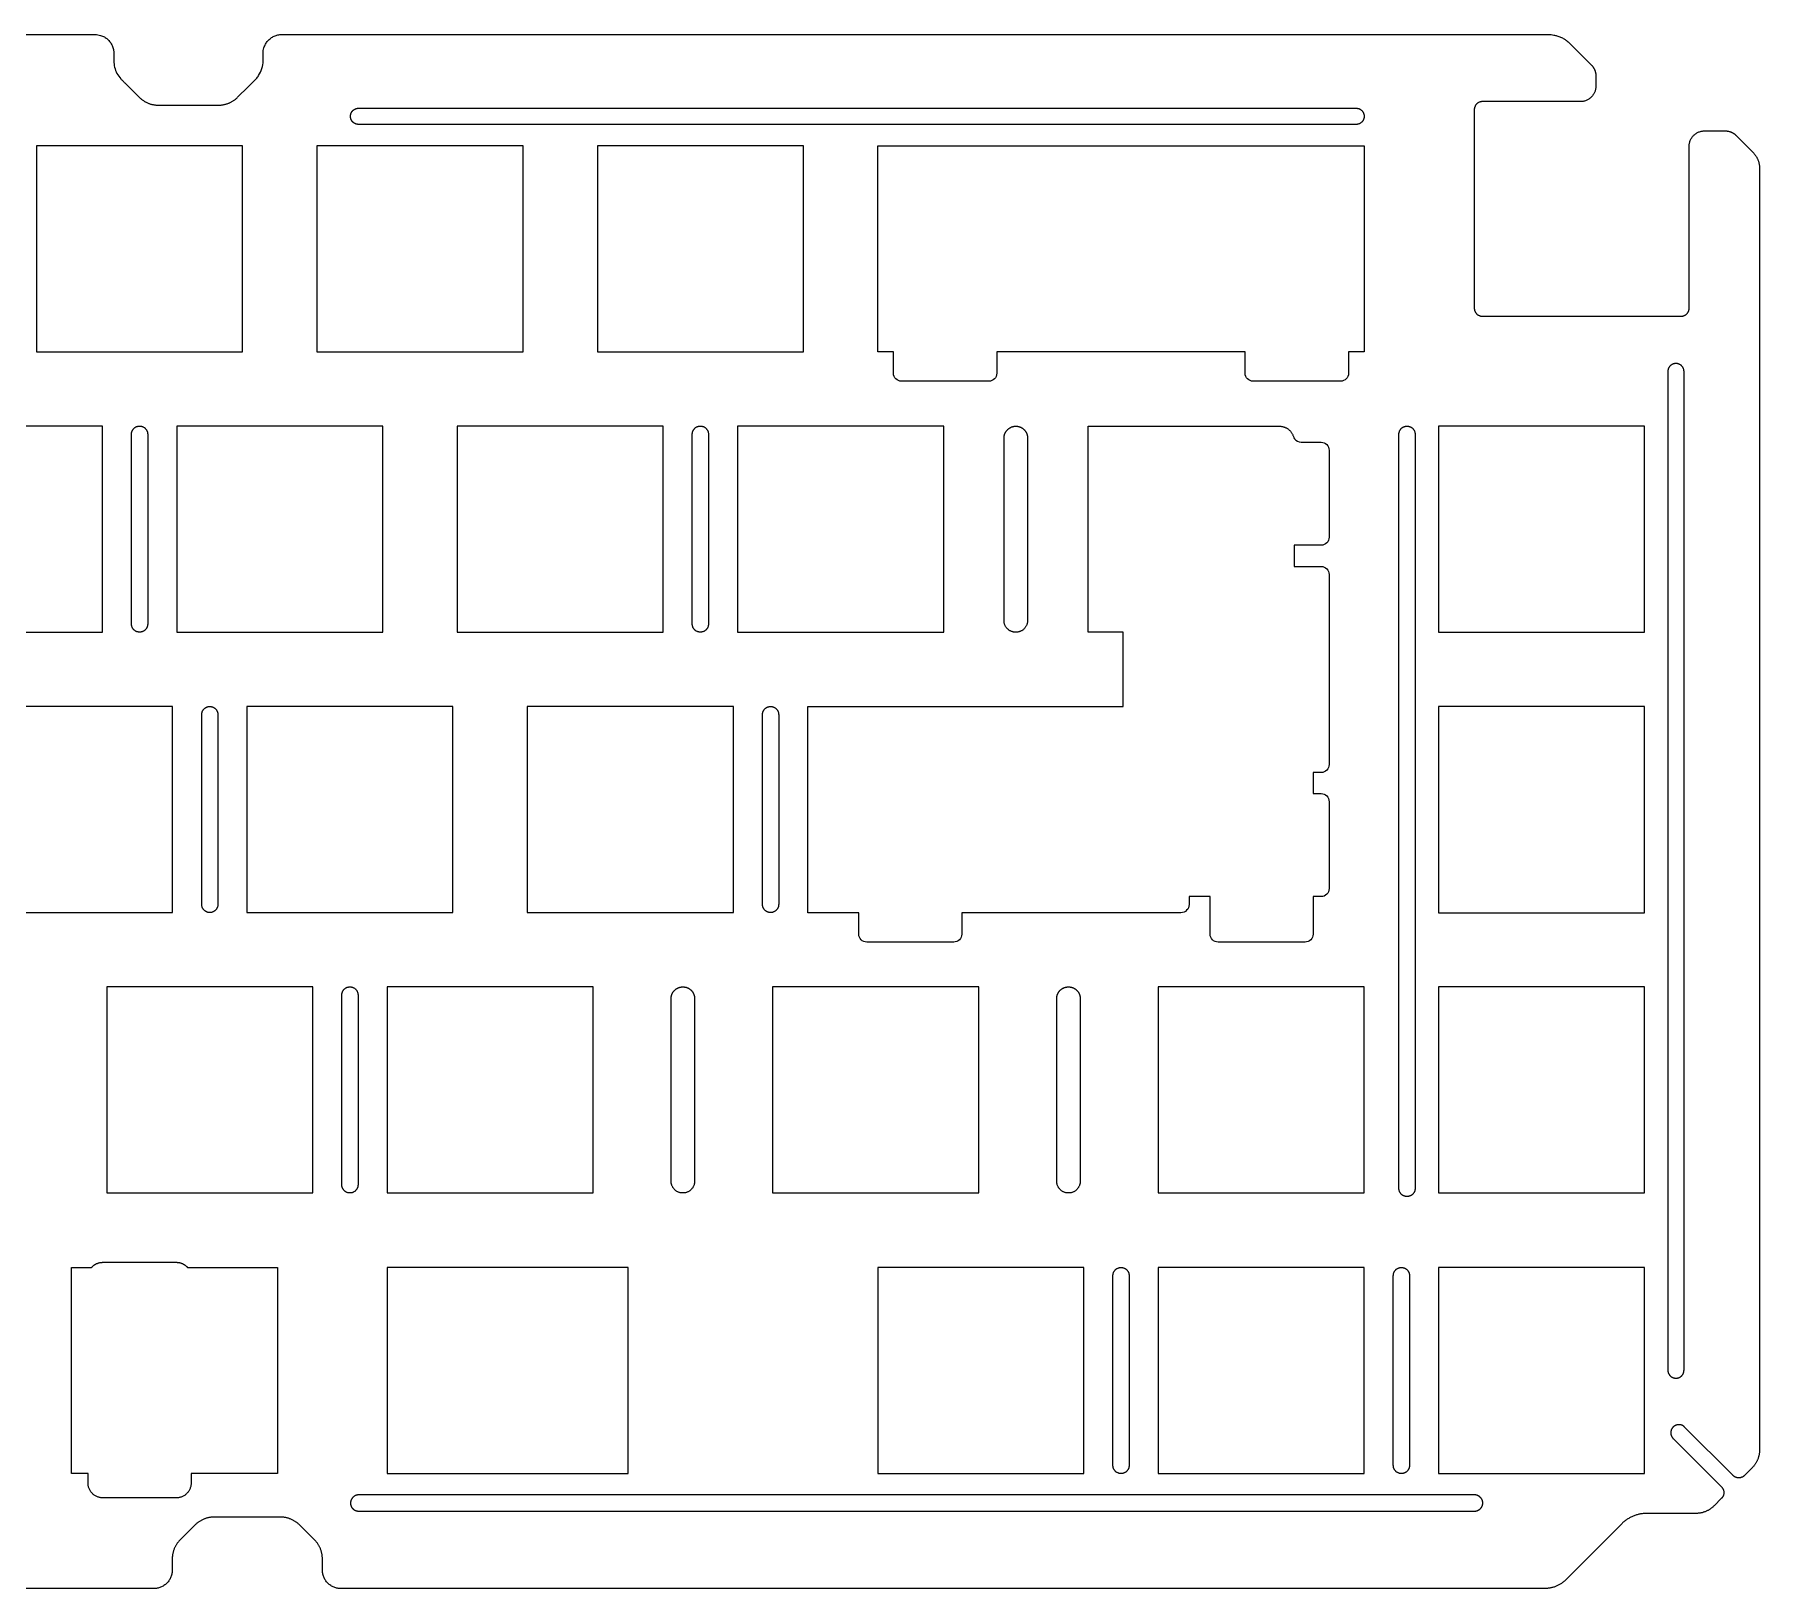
# Model space of a CAD drawing. Header units: millimetres. Extents: x -352 to -37, y -277 to -140.
# Drawn here: x -153.8 to -36.6, y -277.1 to -171.6 of the extents above; entities that cross this region are included whole.
import ezdxf

# ---------------------------------------------------------------- set-up
doc = ezdxf.new("R2010")
doc.units = ezdxf.units.MM
doc.header["$MEASUREMENT"] = 0
doc.layers.add('定位板', color=7, linetype='Continuous', true_color=0x7efae9)

msp = doc.modelspace()

# ---------------------------------------------------------------- linework, layer by layer
at = {"layer": '定位板'}
for p, q in [((-238.85, -171.55, -243.22), (-149.66, -171.55, -243.22)), ((-136.96, -171.55, -243.22), (-50.92, -171.55, -243.22)), ((-49.45, -172.16, -243.22), (-48, -173.61, -243.22)), ((-148.38, -172.83, -243.22), (-148.38, -173.34, -243.22)), ((-138.24, -173.34, -243.22), (-138.24, -172.83, -243.22)), ((-47.69, -174.36, -243.22), (-47.69, -175.06, -243.22)), ((-147.59, -174.88, -243.22), (-146.65, -175.82, -243.22)), ((-139.97, -175.82, -243.22), (-139.26, -175.11, -243.22)), ((-145.36, -176.35, -243.22), (-141.26, -176.35, -243.22)), ((-131.75, -176.56, -243.22), (-63.98, -176.56, -243.22)), ((-55.95, -176.66, -243.22), (-55.95, -190.14, -243.22)), ((-48.74, -176.11, -243.22), (-55.4, -176.11, -243.22)), ((-63.98, -177.66, -243.22), (-131.75, -177.66, -243.22)), ((-40.3, -178.1, -243.22), (-38.9, -178.1, -243.22)), ((-41.35, -190.14, -243.22), (-41.35, -179.15, -243.22)), ((-38.16, -178.41, -243.22), (-37.03, -179.54, -243.22)), ((-36.57, -180.63, -243.22), (-36.57, -267.69, -243.22)), ((-55.4, -190.69, -243.22), (-41.9, -190.69, -243.22)), ((-42.8, -194.45, -243.22), (-42.8, -262.28, -243.22)), ((-41.7, -262.28, -243.22), (-41.7, -194.45, -243.22)), ((-88.94, -195.11, -243.22), (-94.86, -195.11, -243.22)), ((-65.04, -195.11, -243.22), (-70.97, -195.11, -243.22)), ((-147.18, -211.6, -243.22), (-147.18, -198.7, -243.22)), ((-146.08, -198.7, -243.22), (-146.08, -211.6, -243.22)), ((-109.08, -211.6, -243.22), (-109.08, -198.7, -243.22)), ((-107.98, -198.7, -243.22), (-107.98, -211.6, -243.22)), ((-87.9, -211.36, -243.22), (-87.9, -198.96, -243.22)), ((-86.3, -198.96, -243.22), (-86.3, -211.36, -243.22)), ((-61.07, -249.94, -243.22), (-61.07, -198.71, -243.22)), ((-59.97, -198.71, -243.22), (-59.97, -249.94, -243.22)), ((-67.71, -199.25, -243.22), (-66.36, -199.25, -243.22)), ((-65.81, -199.8, -243.22), (-65.81, -205.7, -243.22)), ((-65.81, -208.24, -243.22), (-65.81, -221.14, -243.22)), ((-142.41, -230.65, -243.22), (-142.41, -217.75, -243.22)), ((-141.31, -217.75, -243.22), (-141.31, -230.65, -243.22)), ((-104.31, -230.65, -243.22), (-104.31, -217.75, -243.22)), ((-103.21, -217.75, -243.22), (-103.21, -230.65, -243.22)), ((-65.81, -223.67, -243.22), (-65.81, -229.57, -243.22)), ((-91.32, -233.21, -243.22), (-97.22, -233.21, -243.22)), ((-67.45, -233.21, -243.22), (-73.35, -233.21, -243.22)), ((-132.89, -249.7, -243.22), (-132.89, -236.8, -243.22)), ((-131.79, -236.8, -243.22), (-131.79, -249.7, -243.22)), ((-110.52, -249.45, -243.22), (-110.52, -237.05, -243.22)), ((-108.92, -237.05, -243.22), (-108.92, -249.45, -243.22)), ((-84.32, -249.45, -243.22), (-84.32, -237.05, -243.22)), ((-82.72, -237.05, -243.22), (-82.72, -249.45, -243.22)), ((-80.5, -268.76, -243.22), (-80.5, -255.86, -243.22)), ((-79.4, -255.86, -243.22), (-79.4, -268.76, -243.22)), ((-61.45, -268.76, -243.22), (-61.45, -255.86, -243.22)), ((-60.35, -255.86, -243.22), (-60.35, -268.76, -243.22)), ((-42.44, -266.93, -243.22), (-39.15, -270.22, -243.22)), ((-38.37, -269.44, -243.22), (-41.66, -266.15, -243.22)), ((-37.08, -268.93, -243.22), (-37.59, -269.44, -243.22)), ((-144.13, -270.96, -243.22), (-149.13, -270.96, -243.22)), ((-55.92, -270.76, -243.22), (-131.75, -270.76, -243.22)), ((-131.75, -271.86, -243.22), (-55.92, -271.86, -243.22)), ((-39.15, -270.99, -243.22), (-39.66, -271.5, -243.22)), ((-142.87, -272.81, -243.22), (-143.87, -273.81, -243.22)), ((-137.05, -272.27, -243.22), (-141.56, -272.27, -243.22)), ((-134.75, -273.81, -243.22), (-135.75, -272.81, -243.22)), ((-45.91, -272.7, -243.22), (-49.72, -276.52, -243.22)), ((-40.9, -272.02, -243.22), (-44.25, -272.02, -243.22)), ((-144.41, -275.11, -243.22), (-144.41, -275.87, -243.22)), ((-134.21, -275.87, -243.22), (-134.21, -275.11, -243.22)), ((-145.66, -277.12, -243.22), (-242.85, -277.12, -243.22)), ((-51.17, -277.12, -243.22), (-132.96, -277.12, -243.22))]:
    msp.add_line(p, q, dxfattribs=at)
for points in [[(-153.63, -193.11), (-139.63, -193.11), (-139.63, -179.11), (-153.63, -179.11)], [(-134.58, -193.11), (-120.58, -193.11), (-120.58, -179.11), (-134.58, -179.11)], [(-115.53, -193.11), (-101.53, -193.11), (-101.53, -179.11), (-115.53, -179.11)], [(-163.15, -212.15), (-149.15, -212.15), (-149.15, -198.15), (-163.15, -198.15)], [(-144.1, -212.15), (-130.1, -212.15), (-130.1, -198.15), (-144.1, -198.15)], [(-125.05, -212.15), (-111.05, -212.15), (-111.05, -198.15), (-125.05, -198.15)], [(-106, -212.15), (-92, -212.15), (-92, -198.15), (-106, -198.15)], [(-58.38, -212.16), (-44.38, -212.16), (-44.38, -198.16), (-58.38, -198.16)], [(-158.39, -231.2), (-144.39, -231.2), (-144.39, -217.2), (-158.39, -217.2)], [(-139.34, -231.2), (-125.34, -231.2), (-125.34, -217.2), (-139.34, -217.2)], [(-120.29, -231.2), (-106.29, -231.2), (-106.29, -217.2), (-120.29, -217.2)], [(-58.38, -231.21), (-44.38, -231.21), (-44.38, -217.21), (-58.38, -217.21)], [(-148.86, -250.25), (-134.86, -250.25), (-134.86, -236.25), (-148.86, -236.25)], [(-129.81, -250.25), (-115.81, -250.25), (-115.81, -236.25), (-129.81, -236.25)], [(-103.62, -250.25), (-89.62, -250.25), (-89.62, -236.25), (-103.62, -236.25)], [(-77.42, -250.25), (-63.42, -250.25), (-63.42, -236.25), (-77.42, -236.25)], [(-58.38, -250.25), (-44.38, -250.25), (-44.38, -236.25), (-58.38, -236.25)], [(-129.81, -269.31), (-113.43, -269.31), (-113.43, -255.31), (-129.81, -255.31)], [(-96.48, -269.31), (-82.48, -269.31), (-82.48, -255.31), (-96.48, -255.31)], [(-77.42, -269.31), (-63.42, -269.31), (-63.42, -255.31), (-77.42, -255.31)], [(-58.38, -269.31), (-44.38, -269.31), (-44.38, -255.31), (-58.38, -255.31)]]:
    msp.add_lwpolyline(points, close=True, dxfattribs=at)
for points in [[(-95.41, -194.56), (-95.41, -193.12), (-96.48, -193.12), (-96.48, -179.11), (-63.43, -179.11), (-63.43, -193.12), (-64.49, -193.12), (-64.49, -194.56)], [(-71.52, -194.56), (-71.52, -193.11), (-88.39, -193.11), (-88.39, -194.56)], [(-97.77, -232.66), (-97.77, -231.21), (-101.24, -231.21), (-101.24, -217.21), (-79.81, -217.21), (-79.81, -212.16), (-82.19, -212.16), (-82.19, -198.16), (-69.19, -198.16)], [(-66.36, -206.25), (-68.19, -206.25), (-68.19, -207.69), (-66.36, -207.69)], [(-66.36, -221.69), (-66.9, -221.69), (-66.9, -223.12), (-66.36, -223.12)], [(-73.9, -232.66), (-73.9, -230.12), (-75.33, -230.12), (-75.33, -230.66)], [(-66.36, -230.12), (-66.9, -230.12), (-66.9, -232.66)], [(-75.88, -231.21), (-90.77, -231.21), (-90.77, -232.66)], [(-150.13, -269.96), (-150.13, -269.31), (-151.25, -269.31), (-151.25, -255.31), (-149.89, -255.31)], [(-149.13, -254.96), (-144.13, -254.96)], [(-143.37, -255.31), (-137.25, -255.31), (-137.25, -269.31), (-143.13, -269.31), (-143.13, -269.96)]]:
    msp.add_lwpolyline(points, dxfattribs=at)
at = {"layer": '定位板', "extrusion": (-5.16758e-14, -1.02072e-23, -1)}
msp.add_arc((94.86, -194.56, 243.22), 0.55, 270, 0, dxfattribs=at)
at = {"layer": '定位板', "extrusion": (0, 0, -1)}
for centre, start, end in [((88.94, -194.56, 243.22), 180, 270), ((70.97, -194.56, 243.22), 270, 0), ((65.04, -194.56, 243.22), 180, 270), ((66.36, -199.8, 243.22), 90, 180), ((66.36, -205.7, 243.22), 180, 270), ((66.36, -208.24, 243.22), 90, 180), ((66.36, -221.14, 243.22), 180, 270), ((66.36, -223.67, 243.22), 90, 180), ((66.36, -229.57, 243.22), 180, 270), ((75.88, -230.66, 243.22), 180, 270.0026), ((97.22, -232.66, 243.22), 270, 0), ((91.32, -232.66, 243.22), 180, 270), ((73.35, -232.66, 243.22), 270, 360), ((67.45, -232.66, 243.22), 180, 270)]:
    msp.add_arc(centre, 0.55, start, end, dxfattribs=at)
at = {"layer": '定位板'}
for start, end in [(197.3944, 215.0787), (215.0787, 270)]:
    msp.add_arc((-67.71, -198.7, -243.22), 0.55, start, end, dxfattribs=at)
for points, knots in [([(-149.66, -171.55, -243.22), (-149.53, -171.55, -243.22), (-149.31, -171.59, -243.22), (-149.06, -171.69, -243.22), (-148.91, -171.79, -243.22), (-148.77, -171.9, -243.22), (-148.62, -172.07, -243.22), (-148.48, -172.3, -243.22), (-148.4, -172.56, -243.22), (-148.38, -172.74, -243.22), (-148.38, -172.83, -243.22)], [-32557.247773, -32557.247773, -32557.247773, -32557.247773, -32556.858336, -32556.587657, -32556.453539, -32556.318166, -32556.048609, -32555.777588, -32555.508169, -32555.237622, -32555.237622, -32555.237622, -32555.237622]), ([(-138.24, -172.83, -243.22), (-138.24, -172.7, -243.22), (-138.2, -172.48, -243.22), (-138.1, -172.24, -243.22), (-138, -172.09, -243.22), (-137.89, -171.94, -243.22), (-137.72, -171.79, -243.22), (-137.49, -171.66, -243.22), (-137.23, -171.57, -243.22), (-137.05, -171.55, -243.22), (-136.96, -171.55, -243.22)], [-32541.450103, -32541.450103, -32541.450103, -32541.450103, -32541.059576, -32540.788899, -32540.654782, -32540.519411, -32540.249922, -32539.979246, -32539.710084, -32539.439946, -32539.439946, -32539.439946, -32539.439946]), ([(-50.92, -171.55, -243.22), (-50.79, -171.55, -243.22), (-50.6, -171.57, -243.22), (-50.32, -171.64, -243.22), (-50.08, -171.72, -243.22), (-49.87, -171.83, -243.22), (-49.66, -171.98, -243.22), (-49.53, -172.09, -243.22), (-49.45, -172.16, -243.22)], [-32453.453146, -32453.453146, -32453.453146, -32453.453146, -32453.070722, -32452.856264, -32452.593745, -32452.331027, -32452.137817, -32451.819799, -32451.819799, -32451.819799, -32451.819799]), ([(-148.38, -173.34, -243.22), (-148.38, -173.49, -243.22), (-148.34, -173.78, -243.22), (-148.18, -174.2, -243.22), (-147.99, -174.48, -243.22), (-147.83, -174.64, -243.22), (-147.72, -174.75, -243.22), (-147.64, -174.83, -243.22), (-147.59, -174.88, -243.22)], [-32554.733099, -32554.733099, -32554.733099, -32554.733099, -32554.285814, -32553.840655, -32553.394063, -32553.281554, -32553.168375, -32552.942102, -32552.942102, -32552.942102, -32552.942102]), ([(-139.26, -175.11, -243.22), (-139.13, -174.99, -243.22), (-138.98, -174.83, -243.22), (-138.82, -174.67, -243.22), (-138.75, -174.61, -243.22), (-138.66, -174.51, -243.22), (-138.49, -174.28, -243.22), (-138.29, -173.87, -243.22), (-138.24, -173.52, -243.22), (-138.24, -173.34, -243.22)], [-32544.067114, -32544.067114, -32544.067114, -32544.067114, -32543.554458, -32543.426267, -32543.361039, -32543.293664, -32543.025333, -32542.491, -32541.954626, -32541.954626, -32541.954626, -32541.954626])]:
    msp.add_open_spline(points, degree=3, knots=knots, dxfattribs=at)
for points, weights in [([(-48, -173.61, -243.22), (-47.69, -173.92, -243.22), (-47.69, -174.36, -243.22)], [1, 0.923881232133, 1]), ([(-47.69, -175.06, -243.22), (-47.69, -176.11, -243.22), (-48.74, -176.11, -243.22)], [1, 0.707106767068, 1]), ([(-146.65, -175.82, -243.22), (-146.11, -176.35, -243.22), (-145.36, -176.35, -243.22)], [1, 0.924007551812, 1]), ([(-141.26, -176.35, -243.22), (-140.5, -176.35, -243.22), (-139.97, -175.82, -243.22)], [1, 0.924007565087, 1]), ([(-55.4, -176.11, -243.22), (-55.95, -176.11, -243.22), (-55.95, -176.66, -243.22)], [1, 0.707106781186, 1]), ([(-41.35, -179.15, -243.22), (-41.35, -178.1, -243.22), (-40.3, -178.1, -243.22)], [1, 0.707106781186, 1]), ([(-38.9, -178.1, -243.22), (-38.46, -178.1, -243.22), (-38.16, -178.41, -243.22)], [1, 0.923879904373, 1]), ([(-37.03, -179.54, -243.22), (-36.57, -179.99, -243.22), (-36.57, -180.63, -243.22)], [1, 0.923879160649, 1]), ([(-55.95, -190.14, -243.22), (-55.95, -190.69, -243.22), (-55.4, -190.69, -243.22)], [1, 0.707106781187, 1]), ([(-41.9, -190.69, -243.22), (-41.35, -190.69, -243.22), (-41.35, -190.14, -243.22)], [1, 0.707106781187, 1]), ([(-69.19, -198.16, -243.22), (-68.46, -198.16, -243.22), (-68.24, -198.86, -243.22)], [1, 0.766694003658, 0.905070821617]), ([(-149.89, -255.31, -243.22), (-149.59, -254.96, -243.22), (-149.13, -254.96, -243.22)], [0.999998821707, 0.908358674984, 1]), ([(-144.13, -254.96, -243.22), (-143.67, -254.96, -243.22), (-143.37, -255.31, -243.22)], [1, 0.908366623955, 0.999998821814]), ([(-36.57, -267.69, -243.22), (-36.57, -268.42, -243.22), (-37.08, -268.93, -243.22)], [1, 0.923879562469, 1]), ([(-37.59, -269.44, -243.22), (-37.98, -269.83, -243.22), (-38.37, -269.44, -243.22)], [1, 0.707107007069, 1]), ([(-149.13, -270.96, -243.22), (-150.13, -270.96, -243.22), (-150.13, -269.96, -243.22)], [1, 0.70710761271, 1]), ([(-143.13, -269.96, -243.22), (-143.13, -270.96, -243.22), (-144.13, -270.96, -243.22)], [1, 0.707116358298, 1]), ([(-39.15, -270.22, -243.22), (-38.76, -270.61, -243.22), (-39.15, -270.99, -243.22)], [1, 0.707106961506, 1]), ([(-39.66, -271.5, -243.22), (-40.17, -272.02, -243.22), (-40.9, -272.02, -243.22)], [1, 0.923878833703, 1]), ([(-141.56, -272.27, -243.22), (-142.33, -272.27, -243.22), (-142.87, -272.81, -243.22)], [1, 0.923879532511, 1]), ([(-135.75, -272.81, -243.22), (-136.29, -272.27, -243.22), (-137.05, -272.27, -243.22)], [1, 0.923879532512, 1]), ([(-44.25, -272.02, -243.22), (-45.22, -272.02, -243.22), (-45.91, -272.7, -243.22)], [1, 0.92387950951, 1]), ([(-143.87, -273.81, -243.22), (-144.41, -274.35, -243.22), (-144.41, -275.11, -243.22)], [1, 0.923879532519, 1]), ([(-134.21, -275.11, -243.22), (-134.21, -274.35, -243.22), (-134.75, -273.81, -243.22)], [1, 0.923879532521, 1]), ([(-144.41, -275.87, -243.22), (-144.41, -277.12, -243.22), (-145.66, -277.12, -243.22)], [1, 0.707207195816, 1]), ([(-132.96, -277.12, -243.22), (-134.21, -277.12, -243.22), (-134.21, -275.87, -243.22)], [1, 0.707115829624, 1]), ([(-49.72, -276.52, -243.22), (-50.32, -277.12, -243.22), (-51.17, -277.12, -243.22)], [1, 0.923879532515, 1])]:
    msp.add_rational_spline(points, weights, degree=2, dxfattribs=at)
for points, weights, knots in [([(-131.75, -177.66, -243.22), (-131.98, -177.66, -243.22), (-132.14, -177.5, -243.22), (-132.3, -177.34, -243.22), (-132.3, -177.11, -243.22), (-132.3, -176.88, -243.22), (-132.14, -176.72, -243.22), (-131.98, -176.56, -243.22), (-131.75, -176.56, -243.22)], [1, 0.923879294436, 1, 0.923879294436, 1, 0.923879294436, 1, 0.923879294436, 1], [206.77932, 206.77932, 206.77932, 207.211289, 207.211289, 207.643258, 207.643258, 208.075227, 208.075227, 208.507197, 208.507197, 208.507197]), ([(-63.98, -176.56, -243.22), (-63.43, -176.56, -243.22), (-63.43, -177.11, -243.22), (-63.43, -177.66, -243.22), (-63.98, -177.66, -243.22)], [1, 0.707109653263, 1, 0.707109653263, 1], [276.281731, 276.281731, 276.281731, 277.145664, 277.145664, 278.009596, 278.009596, 278.009596]), ([(-41.7, -194.45, -243.22), (-41.7, -193.9, -243.22), (-42.25, -193.9, -243.22), (-42.8, -193.9, -243.22), (-42.8, -194.45, -243.22)], [1, 0.707109742149, 1, 0.707109742149, 1], [137.384985, 137.384985, 137.384985, 138.248917, 138.248917, 139.112849, 139.112849, 139.112849]), ([(-147.18, -198.7, -243.22), (-147.18, -198.15, -243.22), (-146.63, -198.15, -243.22), (-146.08, -198.15, -243.22), (-146.08, -198.7, -243.22)], [1, 0.707106778967, 1, 0.707106778967, 1], [56.783628, 56.783628, 56.783628, 57.647566, 57.647566, 58.511504, 58.511504, 58.511504]), ([(-109.08, -198.7, -243.22), (-109.08, -198.15, -243.22), (-108.53, -198.15, -243.22), (-107.98, -198.15, -243.22), (-107.98, -198.7, -243.22)], [1, 0.707106778967, 1, 0.707106778967, 1], [71.411504, 71.411504, 71.411504, 72.275442, 72.275442, 73.13938, 73.13938, 73.13938]), ([(-87.9, -198.96, -243.22), (-87.9, -198.63, -243.22), (-87.66, -198.4, -243.22), (-87.43, -198.16, -243.22), (-87.1, -198.16, -243.22), (-86.76, -198.16, -243.22), (-86.53, -198.4, -243.22), (-86.3, -198.63, -243.22), (-86.3, -198.96, -243.22)], [1, 0.923879344469, 1, 0.923879344469, 1, 0.923879344469, 1, 0.923879344469, 1], [12.399998, 12.399998, 12.399998, 13.028318, 13.028318, 13.656637, 13.656637, 14.284956, 14.284956, 14.913276, 14.913276, 14.913276]), ([(-61.07, -198.71, -243.22), (-61.07, -198.16, -243.22), (-60.52, -198.16, -243.22), (-59.97, -198.16, -243.22), (-59.97, -198.71, -243.22)], [1, 0.707106779522, 1, 0.707106779522, 1], [263.05282, 263.05282, 263.05282, 263.916758, 263.916758, 264.780696, 264.780696, 264.780696]), ([(-146.08, -211.6, -243.22), (-146.08, -212.15, -243.22), (-146.63, -212.15, -243.22), (-147.18, -212.15, -243.22), (-147.18, -211.6, -243.22)], [1, 0.707106778967, 1, 0.707106778967, 1], [42.155752, 42.155752, 42.155752, 43.01969, 43.01969, 43.883628, 43.883628, 43.883628]), ([(-107.98, -211.6, -243.22), (-107.98, -212.15, -243.22), (-108.53, -212.15, -243.22), (-109.08, -212.15, -243.22), (-109.08, -211.6, -243.22)], [1, 0.707106778967, 1, 0.707106778967, 1], [56.783628, 56.783628, 56.783628, 57.647566, 57.647566, 58.511504, 58.511504, 58.511504]), ([(-86.3, -211.36, -243.22), (-86.3, -212.16, -243.22), (-87.1, -212.16, -243.22), (-87.9, -212.16, -243.22), (-87.9, -211.36, -243.22)], [1, 0.707106779193, 1, 0.707106779193, 1], [27.313274, 27.313274, 27.313274, 28.569911, 28.569911, 29.826548, 29.826548, 29.826548]), ([(-142.41, -217.75, -243.22), (-142.41, -217.2, -243.22), (-141.86, -217.2, -243.22), (-141.31, -217.2, -243.22), (-141.31, -217.75, -243.22)], [1, 0.707106778967, 1, 0.707106778967, 1], [71.411504, 71.411504, 71.411504, 72.275442, 72.275442, 73.13938, 73.13938, 73.13938]), ([(-104.31, -217.75, -243.22), (-104.31, -217.2, -243.22), (-103.76, -217.2, -243.22), (-103.21, -217.2, -243.22), (-103.21, -217.75, -243.22)], [1, 0.707106778967, 1, 0.707106778967, 1], [27.527876, 27.527876, 27.527876, 28.391814, 28.391814, 29.255752, 29.255752, 29.255752]), ([(-141.31, -230.65, -243.22), (-141.31, -231.2, -243.22), (-141.86, -231.2, -243.22), (-142.41, -231.2, -243.22), (-142.41, -230.65, -243.22)], [1, 0.707106778967, 1, 0.707106778967, 1], [56.783628, 56.783628, 56.783628, 57.647566, 57.647566, 58.511504, 58.511504, 58.511504]), ([(-103.21, -230.65, -243.22), (-103.21, -231.2, -243.22), (-103.76, -231.2, -243.22), (-104.31, -231.2, -243.22), (-104.31, -230.65, -243.22)], [1, 0.707106778967, 1, 0.707106778967, 1], [12.9, 12.9, 12.9, 13.763938, 13.763938, 14.627876, 14.627876, 14.627876]), ([(-132.89, -236.8, -243.22), (-132.89, -236.25, -243.22), (-132.34, -236.25, -243.22), (-131.79, -236.25, -243.22), (-131.79, -236.8, -243.22)], [1, 0.707106778967, 1, 0.707106778967, 1], [56.783628, 56.783628, 56.783628, 57.647566, 57.647566, 58.511504, 58.511504, 58.511504]), ([(-110.52, -237.05, -243.22), (-110.52, -236.72, -243.22), (-110.28, -236.48, -243.22), (-110.05, -236.25, -243.22), (-109.72, -236.25, -243.22), (-109.38, -236.25, -243.22), (-109.15, -236.48, -243.22), (-108.92, -236.72, -243.22), (-108.92, -237.05, -243.22)], [1, 0.923879344469, 1, 0.923879344469, 1, 0.923879344469, 1, 0.923879344469, 1], [57.139819, 57.139819, 57.139819, 57.768139, 57.768139, 58.396458, 58.396458, 59.024777, 59.024777, 59.653096, 59.653096, 59.653096]), ([(-84.32, -237.05, -243.22), (-84.32, -236.72, -243.22), (-84.09, -236.48, -243.22), (-83.85, -236.25, -243.22), (-83.52, -236.25, -243.22), (-83.19, -236.25, -243.22), (-82.96, -236.48, -243.22), (-82.72, -236.72, -243.22), (-82.72, -237.05, -243.22)], [1, 0.923879344469, 1, 0.923879344469, 1, 0.923879344469, 1, 0.923879344469, 1], [72.053095, 72.053095, 72.053095, 72.681414, 72.681414, 73.309734, 73.309734, 73.938053, 73.938053, 74.566372, 74.566372, 74.566372]), ([(-108.92, -249.45, -243.22), (-108.92, -250.25, -243.22), (-109.72, -250.25, -243.22), (-110.52, -250.25, -243.22), (-110.52, -249.45, -243.22)], [1, 0.707106779194, 1, 0.707106779194, 1], [42.226547, 42.226547, 42.226547, 43.483184, 43.483184, 44.739821, 44.739821, 44.739821]), ([(-82.72, -249.45, -243.22), (-82.72, -250.25, -243.22), (-83.52, -250.25, -243.22), (-84.32, -250.25, -243.22), (-84.32, -249.45, -243.22)], [1, 0.707106779193, 1, 0.707106779193, 1], [57.139822, 57.139822, 57.139822, 58.396459, 58.396459, 59.653096, 59.653096, 59.653096]), ([(-131.79, -249.7, -243.22), (-131.79, -250.25, -243.22), (-132.34, -250.25, -243.22), (-132.89, -250.25, -243.22), (-132.89, -249.7, -243.22)], [1, 0.707106778967, 1, 0.707106778967, 1], [42.155752, 42.155752, 42.155752, 43.01969, 43.01969, 43.883628, 43.883628, 43.883628]), ([(-59.97, -249.94, -243.22), (-59.97, -250.49, -243.22), (-60.52, -250.49, -243.22), (-61.07, -250.49, -243.22), (-61.07, -249.94, -243.22)], [1, 0.707106778967, 1, 0.707106778967, 1], [210.096681, 210.096681, 210.096681, 210.960619, 210.960619, 211.824557, 211.824557, 211.824557]), ([(-80.5, -255.86, -243.22), (-80.5, -255.31, -243.22), (-79.95, -255.31, -243.22), (-79.4, -255.31, -243.22), (-79.4, -255.86, -243.22)], [1, 0.707106778967, 1, 0.707106778967, 1], [42.155752, 42.155752, 42.155752, 43.01969, 43.01969, 43.883628, 43.883628, 43.883628]), ([(-61.45, -255.86, -243.22), (-61.45, -255.31, -243.22), (-60.9, -255.31, -243.22), (-60.35, -255.31, -243.22), (-60.35, -255.86, -243.22)], [1, 0.707106778967, 1, 0.707106778967, 1], [71.411504, 71.411504, 71.411504, 72.275442, 72.275442, 73.13938, 73.13938, 73.13938]), ([(-42.8, -262.28, -243.22), (-42.8, -262.5, -243.22), (-42.64, -262.67, -243.22), (-42.47, -262.83, -243.22), (-42.25, -262.83, -243.22), (-42.02, -262.83, -243.22), (-41.86, -262.67, -243.22), (-41.7, -262.5, -243.22), (-41.7, -262.28, -243.22)], [1, 0.923879294436, 1, 0.923879294436, 1, 0.923879294436, 1, 0.923879294436, 1], [67.828548, 67.828548, 67.828548, 68.260517, 68.260517, 68.692486, 68.692486, 69.124455, 69.124455, 69.556424, 69.556424, 69.556424]), ([(-41.66, -266.15, -243.22), (-41.82, -265.99, -243.22), (-42.05, -265.99, -243.22), (-42.28, -265.99, -243.22), (-42.44, -266.15, -243.22), (-42.6, -266.31, -243.22), (-42.6, -266.54, -243.22), (-42.6, -266.77, -243.22), (-42.44, -266.93, -243.22)], [1, 0.923879301732, 1, 0.923879301732, 1, 0.923879301732, 1, 0.923879301732, 1], [-32298.002811, -32298.002811, -32298.002811, -32297.570841, -32297.570841, -32297.138872, -32297.138872, -32296.706902, -32296.706902, -32296.274932, -32296.274932, -32296.274932]), ([(-79.4, -268.76, -243.22), (-79.4, -269.31, -243.22), (-79.95, -269.31, -243.22), (-80.5, -269.31, -243.22), (-80.5, -268.76, -243.22)], [1, 0.707106778967, 1, 0.707106778967, 1], [56.783628, 56.783628, 56.783628, 57.647566, 57.647566, 58.511504, 58.511504, 58.511504]), ([(-60.35, -268.76, -243.22), (-60.35, -269.31, -243.22), (-60.9, -269.31, -243.22), (-61.45, -269.31, -243.22), (-61.45, -268.76, -243.22)], [1, 0.707106778967, 1, 0.707106778967, 1], [56.783628, 56.783628, 56.783628, 57.647566, 57.647566, 58.511504, 58.511504, 58.511504]), ([(-131.75, -270.76, -243.22), (-131.98, -270.76, -243.22), (-132.14, -270.93, -243.22), (-132.3, -271.09, -243.22), (-132.3, -271.31, -243.22), (-132.3, -271.54, -243.22), (-132.14, -271.7, -243.22), (-131.98, -271.86, -243.22), (-131.75, -271.86, -243.22)], [1, 0.923879294436, 1, 0.923879294436, 1, 0.923879294436, 1, 0.923879294436, 1], [310.225699, 310.225699, 310.225699, 310.657668, 310.657668, 311.089637, 311.089637, 311.521606, 311.521606, 311.953575, 311.953575, 311.953575]), ([(-55.92, -271.86, -243.22), (-55.7, -271.86, -243.22), (-55.54, -271.7, -243.22), (-55.37, -271.54, -243.22), (-55.37, -271.31, -243.22), (-55.37, -271.09, -243.22), (-55.54, -270.93, -243.22), (-55.7, -270.76, -243.22), (-55.92, -270.76, -243.22)], [1, 0.923879294436, 1, 0.923879294436, 1, 0.923879294436, 1, 0.923879294436, 1], [232.669275, 232.669275, 232.669275, 233.101244, 233.101244, 233.533214, 233.533214, 233.965183, 233.965183, 234.397152, 234.397152, 234.397152])]:
    msp.add_rational_spline(points, weights, degree=2, knots=knots, dxfattribs=at)

doc.saveas('drawing.dxf')
